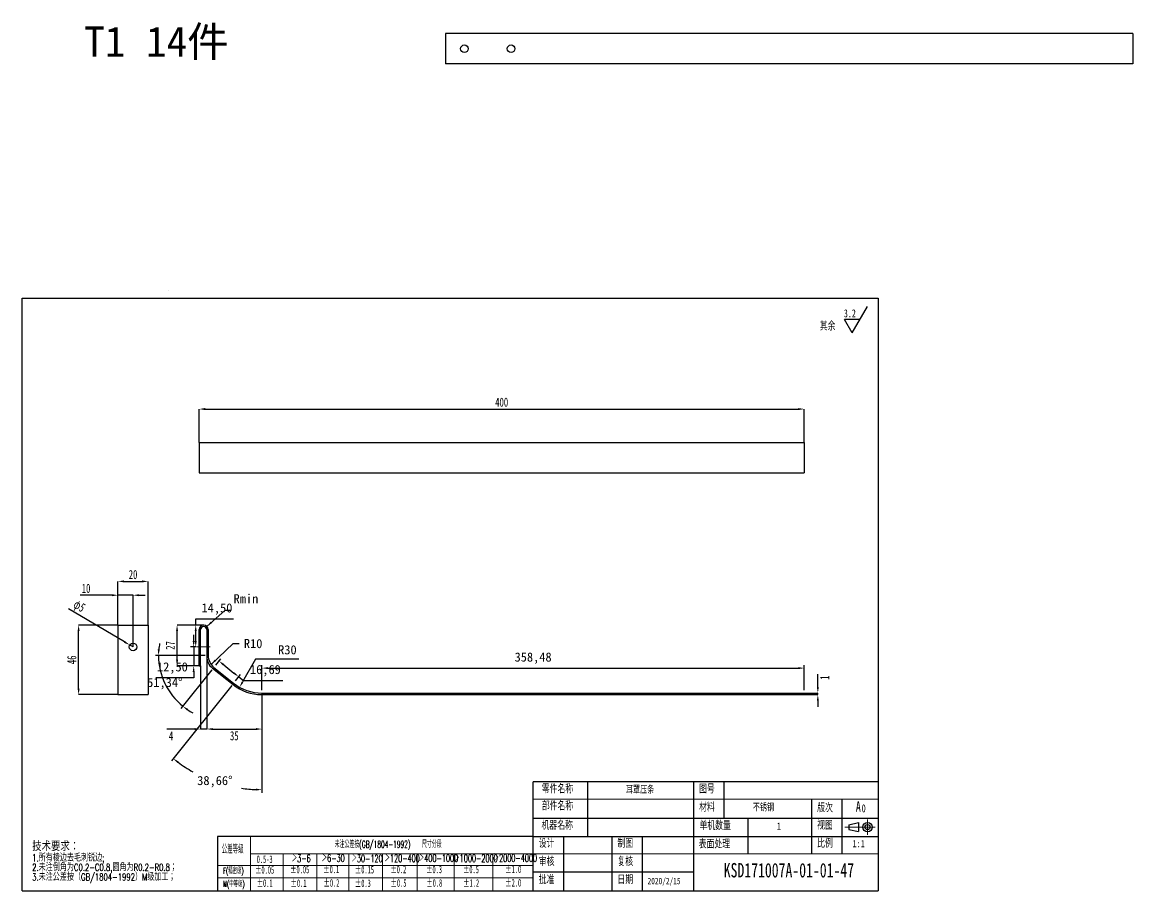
# Model space of a CAD drawing. Header units: millimetres. Extents: x 828 to 2703, y 6 to 590.
# Drawn here: x 828 to 1562, y 16 to 590 of the extents above; entities that cross this region are included whole.
import ezdxf

# ---------------------------------------------------------------- set-up
doc = ezdxf.new("R2010")
doc.units = ezdxf.units.MM
doc.header["$LTSCALE"] = 2
doc.header["$PDSIZE"] = -1
doc.linetypes.add('CENTERX2', pattern=[20.32, 12.7, -2.54, 2.54, -2.54])
doc.layers.add('FORMAT', color=7, linetype='Continuous', lineweight=25)
doc.layers.add('标注', color=5, linetype='Continuous')
doc.styles.add('SLDTEXTSTYLE0', font='TXT', dxfattribs={"width": 0.7, "bigfont": 'bigfont'})
doc.styles.add('SLDTEXTSTYLE1', font='TXT', dxfattribs={"width": 0.7})
doc.styles.add('SLDTEXTSTYLE2', font='TXT', dxfattribs={"width": 0.515789})
doc.styles.add('SLDTEXTSTYLE3', font='TXT', dxfattribs={"width": 0.515789, "bigfont": 'bigfont'})
doc.styles.add('SLDTEXTSTYLE4', font='TXT', dxfattribs={"width": 0.49, "bigfont": 'bigfont'})
doc.dimstyles.new('ISO-25', dxfattribs={"dimtxt": 2.5, "dimasz": 2.5, "dimexe": 1.25, "dimexo": 0.625, "dimtad": 1, "dimtxsty": 'Standard', "dimcen": 2.5, "dimadec": 0, "dimazin": 0, "dimtfac": 1, "dimtmove": 0, "dimatfit": 3, "dimfxl": 0, "dimarcsym": 0})
doc.dimstyles.new('SLDDIMSTYLE0', dxfattribs={"dimtxt": 6, "dimasz": 4, "dimexe": 0, "dimexo": 0.0625, "dimgap": 1.5, "dimtad": 2, "dimrnd": 1e-09, "dimzin": 12, "dimdsep": 46, "dimtxsty": 'SLDTEXTSTYLE1', "dimsah": 1, "dimcen": 0.09, "dimadec": 0, "dimazin": 3, "dimtfac": 1, "dimtmove": 0, "dimatfit": 0, "dimfxl": 0, "dimfrac": 2, "dimtolj": 1, "dimtzin": 12, "dimarcsym": 0})

# ---------------------------------------------------------------- blocks, each defined once
blk = doc.blocks.new('SW_NOTE_0')
at = {"color": 0, "linetype": 'Continuous', "lineweight": 0, "attachment_point": 2, "style": 'SLDTEXTSTYLE1'}
for s, insert, char_height in [('A', (2.08, 9.02), 7), ('0', (5.64, 6.98), 5.29)]:
    blk.add_mtext(s, dxfattribs=dict(at, insert=insert, char_height=char_height))
blk = doc.blocks.new('SW_NOTE_1')
at = {"layer": '标注', "color": 0, "attachment_point": 1, "style": 'SLDTEXTSTYLE0'}
for s, insert, char_height in [('\\M+18B5A术\\M+19776\\M+18B81\\M+18146', (0, 8.19), 6.35), ('1.\\M+18F8A\\M+1974C棱边\\M+18B8E\\M+196D1\\M+18E68锐边;', (0, -0.21), 4.7625), ('2.\\M+196A2\\M+1928D\\M+1937C\\M+18A70为C0.2-C0.8,圆\\M+18A70为R0.2-R0.8\\M+18147', (0, -6.56), 4.7625), ('3.\\M+196A2\\M+1928D\\M+18CF6\\M+18DB7\\M+188C2\\M+18169GB/1804-1992\\M+1816AM级\\M+189C1\\M+18D48\\M+18147', (0, -12.91), 4.7625)]:
    blk.add_mtext(s, dxfattribs=dict(at, insert=insert, char_height=char_height))
blk = doc.blocks.new('SW_SFSYMBOL_0')
at = {"layer": '标注', "color": 0}
for p, q in [((5.47, -8.66), (15.69, 8.66)), ((5.47, -8.66), (0.36, 0)), ((10.58, 0), (0.36, 0))]:
    blk.add_line(p, q, dxfattribs=at)
at = {"layer": '标注', "color": 0, "attachment_point": 1}
for s, insert, char_height, style in [('3.2', (0, 6.82), 5.292, 'SLDTEXTSTYLE1'), ('\\M+191B4\\M+1975D', (-15.91, -1.84), 5.2917, 'SLDTEXTSTYLE0')]:
    blk.add_mtext(s, dxfattribs=dict(at, insert=insert, char_height=char_height, style=style))
blk = doc.blocks.new('*D12')
at = {"layer": 'Defpoints', "color": 0, "transparency": 16777216}
for p in [(1344.74, 334.33), (944.74, 312.25), (1344.74, 312.25)]:
    blk.add_point(p, dxfattribs=at)
at = {"layer": '标注', "color": 0, "lineweight": -2, "transparency": 16777216}
for p, q in [((944.74, 312.31), (944.74, 334.33)), ((948.74, 334.33), (1340.74, 334.33)), ((1344.74, 312.31), (1344.74, 334.33))]:
    blk.add_line(p, q, dxfattribs=at)
at = {"layer": '标注', "color": 0, "transparency": 16777216}
for points in [[(948.74, 335), (948.74, 333.66), (944.74, 334.33)], [(1340.74, 335), (1340.74, 333.66), (1344.74, 334.33)]]:
    blk.add_solid(points, dxfattribs=at)
at = {"layer": '标注', "color": 0, "transparency": 16777216, "insert": (1144.74, 338.83), "char_height": 6, "attachment_point": 5, "style": 'SLDTEXTSTYLE1'}
blk.add_mtext('\\A1;400', dxfattribs=at)
blk = doc.blocks.new('*D13')
at = {"layer": 'Defpoints', "color": 0, "transparency": 16777216}
for p in [(865.09, 191.57), (891.06, 191.57), (891.06, 145.57)]:
    blk.add_point(p, dxfattribs=at)
at = {"layer": '标注', "color": 0, "lineweight": -2, "transparency": 16777216}
for p, q in [((890.99, 191.57), (865.09, 191.57)), ((865.09, 149.57), (865.09, 187.57)), ((890.99, 145.57), (865.09, 145.57))]:
    blk.add_line(p, q, dxfattribs=at)
at = {"layer": '标注', "color": 0, "transparency": 16777216}
for points in [[(864.42, 187.57), (865.75, 187.57), (865.09, 191.57)], [(864.42, 149.57), (865.75, 149.57), (865.09, 145.57)]]:
    blk.add_solid(points, dxfattribs=at)
at = {"layer": '标注', "color": 0, "transparency": 16777216, "insert": (860.59, 168.57), "char_height": 6, "attachment_point": 5, "rotation": 90, "style": 'SLDTEXTSTYLE1'}
blk.add_mtext('\\A1;46', dxfattribs=at)
blk = doc.blocks.new('*D14')
at = {"layer": 'Defpoints', "color": 0, "transparency": 16777216}
for p in [(901.06, 211.27), (891.06, 191.57), (901.06, 177.07)]:
    blk.add_point(p, dxfattribs=at)
at = {"layer": '标注', "color": 0, "lineweight": -2, "transparency": 16777216}
for p, q in [((887.06, 211.27), (866.06, 211.27)), ((891.06, 191.63), (891.06, 211.27)), ((901.06, 211.27), (891.06, 211.27)), ((901.06, 177.13), (901.06, 211.27)), ((905.06, 211.27), (909.06, 211.27))]:
    blk.add_line(p, q, dxfattribs=at)
at = {"layer": '标注', "color": 0, "transparency": 16777216}
for points in [[(887.06, 211.93), (887.06, 210.6), (891.06, 211.27)], [(905.06, 211.93), (905.06, 210.6), (901.06, 211.27)]]:
    blk.add_solid(points, dxfattribs=at)
at = {"layer": '标注', "color": 0, "transparency": 16777216, "insert": (870.01, 215.77), "char_height": 6, "attachment_point": 5, "style": 'SLDTEXTSTYLE1'}
blk.add_mtext('\\A1;10', dxfattribs=at)
blk = doc.blocks.new('*D15')
at = {"layer": 'Defpoints', "color": 0, "transparency": 16777216}
for p in [(911.06, 220.4), (891.06, 191.57), (911.06, 191.57)]:
    blk.add_point(p, dxfattribs=at)
at = {"layer": '标注', "color": 0, "lineweight": -2, "transparency": 16777216}
for p, q in [((891.06, 191.63), (891.06, 220.4)), ((895.06, 220.4), (907.06, 220.4)), ((911.06, 191.63), (911.06, 220.4))]:
    blk.add_line(p, q, dxfattribs=at)
at = {"layer": '标注', "color": 0, "transparency": 16777216}
for points in [[(895.06, 221.07), (895.06, 219.74), (891.06, 220.4)], [(907.06, 221.07), (907.06, 219.74), (911.06, 220.4)]]:
    blk.add_solid(points, dxfattribs=at)
at = {"layer": '标注', "color": 0, "transparency": 16777216, "insert": (901.06, 224.9), "char_height": 6, "attachment_point": 5, "style": 'SLDTEXTSTYLE1'}
blk.add_mtext('\\A1;20', dxfattribs=at)
blk = doc.blocks.new('*D16')
at = {"layer": 'Defpoints', "color": 0, "transparency": 16777216}
for p in [(898.9, 178.34), (901.06, 177.07)]:
    blk.add_point(p, dxfattribs=at)
at = {"layer": '标注', "color": 0, "lineweight": -2, "transparency": 16777216}
for p, q in [((895.45, 180.37), (858.38, 202.18)), ((901.06, 177.07), (898.9, 178.34))]:
    blk.add_line(p, q, dxfattribs=at)
at = {"layer": '标注', "color": 0, "transparency": 16777216}
blk.add_solid([(895.79, 180.94), (895.12, 179.79), (898.9, 178.34)], dxfattribs=at)
at = {"layer": '标注', "color": 0, "transparency": 16777216, "insert": (865.19, 203.55), "char_height": 6, "attachment_point": 5, "rotation": 329.52991, "style": 'SLDTEXTSTYLE1'}
blk.add_mtext('\\A1;{\\fSimSun|b0|i0|c134|p2;φ}5', dxfattribs=at)
blk = doc.blocks.new('*D17')
at = {"layer": 'Defpoints', "color": 0, "transparency": 16777216}
for p in [(930.15, 191.57), (947.74, 191.57), (944.74, 164.57)]:
    blk.add_point(p, dxfattribs=at)
at = {"layer": '标注', "color": 0, "lineweight": -2, "transparency": 16777216}
for p, q in [((947.68, 191.57), (930.15, 191.57)), ((930.15, 168.57), (930.15, 187.57)), ((944.68, 164.57), (930.15, 164.57))]:
    blk.add_line(p, q, dxfattribs=at)
at = {"layer": '标注', "color": 0, "transparency": 16777216}
for points in [[(929.49, 187.57), (930.82, 187.57), (930.15, 191.57)], [(929.49, 168.57), (930.82, 168.57), (930.15, 164.57)]]:
    blk.add_solid(points, dxfattribs=at)
at = {"layer": '标注', "color": 0, "transparency": 16777216, "insert": (925.65, 178.07), "char_height": 6, "attachment_point": 5, "rotation": 90, "style": 'SLDTEXTSTYLE1'}
blk.add_mtext('\\A1;27', dxfattribs=at)
blk = doc.blocks.new('*D18')
at = {"color": 0, "lineweight": -2, "transparency": 16777216}
for p, q in [((982.03, 169.08), (973.47, 153.94)), ((1010.58, 169.08), (982.03, 169.08))]:
    blk.add_line(p, q, dxfattribs=at)
at = {"color": 0, "transparency": 16777216}
blk.add_solid([(972.89, 154.27), (974.05, 153.61), (971.5, 150.46)], dxfattribs=at)
at = {"layer": 'Defpoints', "color": 0, "transparency": 16777216}
for p in [(986.27, 176.57), (971.5, 150.46)]:
    blk.add_point(p, dxfattribs=at)
at = {"color": 0, "transparency": 16777216, "insert": (1003.08, 175.13), "char_height": 6, "attachment_point": 5}
blk.add_mtext('R30', dxfattribs=at)
blk = doc.blocks.new('*D19')
at = {"layer": 'Defpoints', "color": 0, "transparency": 16777216}
for p in [(1344.74, 146.57), (1344.74, 145.57), (1353.71, 146.57)]:
    blk.add_point(p, dxfattribs=at)
at = {"layer": '标注', "color": 0, "lineweight": -2, "transparency": 16777216}
for p, q in [((1353.71, 150.57), (1353.71, 158.97)), ((1344.81, 146.57), (1353.71, 146.57)), ((1344.81, 145.57), (1353.71, 145.57)), ((1353.71, 145.57), (1353.71, 146.57)), ((1353.71, 141.57), (1353.71, 137.57))]:
    blk.add_line(p, q, dxfattribs=at)
at = {"layer": '标注', "color": 0, "transparency": 16777216}
for points in [[(1353.05, 150.57), (1354.38, 150.57), (1353.71, 146.57)], [(1353.05, 141.57), (1354.38, 141.57), (1353.71, 145.57)]]:
    blk.add_solid(points, dxfattribs=at)
at = {"layer": '标注', "color": 0, "transparency": 16777216, "insert": (1358.21, 156.77), "char_height": 6, "attachment_point": 5, "rotation": 90, "style": 'SLDTEXTSTYLE1'}
blk.add_mtext('\\A1;1', dxfattribs=at)
blk = doc.blocks.new('*D20')
at = {"layer": 'Defpoints', "color": 0, "transparency": 16777216}
for p in [(949.74, 170.9), (986.27, 146.57), (986.27, 122.8)]:
    blk.add_point(p, dxfattribs=at)
at = {"layer": '标注', "color": 0, "lineweight": -2, "transparency": 16777216}
for p, q in [((949.74, 170.83), (949.74, 122.8)), ((986.27, 146.51), (986.27, 122.8)), ((953.74, 122.8), (982.27, 122.8))]:
    blk.add_line(p, q, dxfattribs=at)
at = {"layer": '标注', "color": 0, "transparency": 16777216}
for points in [[(953.74, 123.46), (953.74, 122.13), (949.74, 122.8)], [(982.27, 123.46), (982.27, 122.13), (986.27, 122.8)]]:
    blk.add_solid(points, dxfattribs=at)
at = {"layer": '标注', "color": 0, "transparency": 16777216, "insert": (968, 118.3), "char_height": 6, "attachment_point": 5, "style": 'SLDTEXTSTYLE1'}
blk.add_mtext('\\A1;35', dxfattribs=at)
blk = doc.blocks.new('*D21')
at = {"layer": 'Defpoints', "color": 0, "transparency": 16777216}
for p in [(949.74, 174.57), (945.74, 164.57), (949.74, 122.8)]:
    blk.add_point(p, dxfattribs=at)
at = {"layer": '标注', "color": 0, "lineweight": -2, "transparency": 16777216}
for p, q in [((949.74, 174.51), (949.74, 122.8)), ((945.74, 164.51), (945.74, 122.8)), ((941.74, 122.8), (923.29, 122.8)), ((949.74, 122.8), (945.74, 122.8)), ((953.74, 122.8), (957.74, 122.8))]:
    blk.add_line(p, q, dxfattribs=at)
at = {"layer": '标注', "color": 0, "transparency": 16777216}
for points in [[(941.74, 123.46), (941.74, 122.13), (945.74, 122.8)], [(953.74, 123.46), (953.74, 122.13), (949.74, 122.8)]]:
    blk.add_solid(points, dxfattribs=at)
at = {"layer": '标注', "color": 0, "transparency": 16777216, "insert": (926.19, 118.3), "char_height": 6, "attachment_point": 5, "style": 'SLDTEXTSTYLE1'}
blk.add_mtext('\\A1;4', dxfattribs=at)
blk = doc.blocks.new('*D39')
at = {"color": 0, "lineweight": -2, "transparency": 16777216}
for p, q in [((955.75, 165.13), (959.1, 169.32)), ((960.97, 165.26), (967.75, 159.83)), ((968.77, 154.71), (972.13, 158.89)), ((970.88, 157.33), (974, 154.83)), ((974, 154.83), (1000.05, 154.83))]:
    blk.add_line(p, q, dxfattribs=at)
at = {"color": 0, "transparency": 16777216}
for points in [[(961.39, 165.78), (960.55, 164.74), (957.85, 167.76)], [(968.17, 160.35), (967.34, 159.31), (970.88, 157.33)]]:
    blk.add_solid(points, dxfattribs=at)
at = {"layer": 'Defpoints', "color": 0, "transparency": 16777216}
for p in [(954.5, 163.57), (970.88, 157.33), (967.53, 153.14)]:
    blk.add_point(p, dxfattribs=at)
at = {"color": 0, "transparency": 16777216, "insert": (988.55, 161.38), "char_height": 6, "attachment_point": 5}
blk.add_mtext('16,69', dxfattribs=at)
blk = doc.blocks.new('*D40')
at = {"color": 0, "lineweight": -2, "transparency": 16777216}
for p, q in [((986.27, 148.57), (986.27, 165.07)), ((990.27, 163.07), (1340.74, 163.07)), ((1344.74, 148.57), (1344.74, 165.07))]:
    blk.add_line(p, q, dxfattribs=at)
at = {"color": 0, "transparency": 16777216}
for points in [[(990.27, 163.74), (990.27, 162.41), (986.27, 163.07)], [(1340.74, 163.74), (1340.74, 162.41), (1344.74, 163.07)]]:
    blk.add_solid(points, dxfattribs=at)
at = {"layer": 'Defpoints', "color": 0, "transparency": 16777216}
for p in [(1344.74, 163.07), (986.27, 146.57), (1344.74, 146.57)]:
    blk.add_point(p, dxfattribs=at)
at = {"color": 0, "transparency": 16777216, "insert": (1165.5, 169.62), "char_height": 6, "attachment_point": 5}
blk.add_mtext('358,48', dxfattribs=at)
blk = doc.blocks.new('*D41')
at = {"color": 0, "lineweight": -2, "transparency": 16777216}
for p, q in [((948.74, 171.38), (915.87, 171.38)), ((953.25, 162.01), (932.71, 136.34))]:
    blk.add_line(p, q, dxfattribs=at)
for start, end in [(169.30441, 174.65221), (180, 231.34019), (236.68799, 242.03578)]:
    blk.add_arc((960.74, 171.38), 42.87, start, end, dxfattribs=at)
at = {"color": 0, "transparency": 16777216}
for points in [[(918.72, 175.34), (917.39, 175.4), (917.87, 171.38)], [(936.81, 135.01), (937.59, 136.09), (933.96, 137.9)]]:
    blk.add_solid(points, dxfattribs=at)
at = {"layer": 'Defpoints', "color": 0, "transparency": 16777216}
for p in [(950.74, 171.38), (960.74, 171.38), (954.5, 163.57), (919.77, 158.76)]:
    blk.add_point(p, dxfattribs=at)
at = {"color": 0, "transparency": 16777216, "insert": (922.1, 152.8), "char_height": 6, "attachment_point": 5}
blk.add_mtext('51,34°', dxfattribs=at)
blk = doc.blocks.new('*D42')
at = {"color": 0, "lineweight": -2, "transparency": 16777216}
for p, q in [((966.28, 151.58), (926.38, 101.71)), ((986.27, 144.57), (986.27, 80.7))]:
    blk.add_line(p, q, dxfattribs=at)
for start, end in [(233.78186, 240.91182), (261.71668, 267.55833)]:
    blk.add_arc((986.27, 176.57), 93.87, start, end, dxfattribs=at)
at = {"color": 0, "transparency": 16777216}
for points in [[(930.4, 100.31), (931.21, 101.37), (927.63, 103.27)], [(982.28, 83.45), (982.25, 82.12), (986.27, 82.7)]]:
    blk.add_solid(points, dxfattribs=at)
at = {"layer": 'Defpoints', "color": 0, "transparency": 16777216}
for p in [(986.27, 176.57), (967.53, 153.14), (986.27, 146.57), (945.45, 92.04)]:
    blk.add_point(p, dxfattribs=at)
at = {"color": 0, "transparency": 16777216, "insert": (955.19, 87.99), "char_height": 6, "attachment_point": 5}
blk.add_mtext('38,66°', dxfattribs=at)
blk = doc.blocks.new('*D44')
at = {"color": 0, "lineweight": -2, "transparency": 16777216}
for p, q in [((941.14, 181.07), (941.14, 185.07)), ((942.74, 177.07), (939.14, 177.07)), ((941.14, 177.07), (941.14, 164.57)), ((942.74, 164.57), (939.14, 164.57)), ((941.14, 156.57), (916.09, 156.57)), ((941.14, 160.57), (941.14, 156.57))]:
    blk.add_line(p, q, dxfattribs=at)
at = {"color": 0, "transparency": 16777216}
for points in [[(940.47, 181.07), (941.8, 181.07), (941.14, 177.07)], [(940.47, 160.57), (941.8, 160.57), (941.14, 164.57)]]:
    blk.add_solid(points, dxfattribs=at)
at = {"layer": 'Defpoints', "color": 0, "transparency": 16777216}
for p in [(944.74, 177.07), (941.14, 164.57), (944.74, 164.57)]:
    blk.add_point(p, dxfattribs=at)
at = {"color": 0, "transparency": 16777216, "insert": (927.09, 163.12), "char_height": 6, "attachment_point": 5}
blk.add_mtext('12,50', dxfattribs=at)
blk = doc.blocks.new('*D46')
at = {"color": 0, "lineweight": -2, "transparency": 16777216}
for p, q in [((942.74, 191.57), (940.48, 191.57)), ((942.48, 191.57), (942.48, 195.57)), ((942.48, 195.57), (967.53, 195.57)), ((942.48, 181.07), (942.48, 187.57)), ((942.74, 177.07), (940.48, 177.07))]:
    blk.add_line(p, q, dxfattribs=at)
at = {"color": 0, "transparency": 16777216}
for points in [[(941.82, 187.57), (943.15, 187.57), (942.48, 191.57)], [(941.82, 181.07), (943.15, 181.07), (942.48, 177.07)]]:
    blk.add_solid(points, dxfattribs=at)
at = {"layer": 'Defpoints', "color": 0, "transparency": 16777216}
for p in [(942.48, 191.57), (944.74, 191.57), (944.74, 177.07)]:
    blk.add_point(p, dxfattribs=at)
at = {"color": 0, "transparency": 16777216, "insert": (956.53, 202.12), "char_height": 6, "attachment_point": 5}
blk.add_mtext('14,50', dxfattribs=at)

msp = doc.modelspace()

# ---------------------------------------------------------------- linework, layer by layer
for p, q in [((1561.891, 582.541), (1107.591, 582.541)), ((1107.591, 582.541), (1107.591, 562.541)), ((1561.891, 582.541), (1561.891, 562.541)), ((1561.891, 562.541), (1107.591, 562.541)), ((944.743, 312.247), (1344.743, 312.247)), ((944.743, 312.247), (944.743, 292.247)), ((1344.743, 312.247), (1344.743, 292.247)), ((944.743, 292.247), (1344.743, 292.247)), ((891.057, 191.57), (891.057, 145.57)), ((891.057, 191.57), (911.057, 191.57)), ((911.057, 191.57), (911.057, 145.57)), ((944.743, 164.57), (944.743, 188.57)), ((945.743, 164.57), (945.743, 188.57)), ((947.743, 190.57), (947.743, 190.57)), ((949.743, 188.57), (949.743, 170.896)), ((950.743, 188.57), (950.743, 171.376)), ((944.743, 179.57), (945.743, 179.57)), ((949.743, 179.57), (950.743, 179.57)), ((944.743, 174.57), (945.743, 174.57)), ((949.743, 174.57), (950.743, 174.57)), ((944.743, 164.57), (945.743, 164.57)), ((953.496, 163.087), (967.175, 152.144)), ((954.496, 163.568), (967.526, 153.144)), ((891.057, 145.57), (911.057, 145.57)), ((985.916, 145.57), (1344.743, 145.57)), ((986.266, 146.57), (1344.743, 146.57)), ((1344.743, 145.57), (1344.743, 146.57))]:
    msp.add_line(p, q)
at = {"color": 7, "linetype": 'Continuous', "lineweight": 18}
for p, q in [((1165.541, 76.391), (1393.541, 76.391)), ((978.784, 51.774), (978.784, 15.869)), ((1165.541, 40.224), (978.784, 40.224)), ((1000.348, 40.224), (1000.348, 15.869)), ((1022.452, 40.224), (1022.452, 15.869)), ((1043.758, 40.224), (1043.758, 15.869)), ((1066.043, 40.224), (1066.043, 15.869)), ((1088.833, 40.224), (1088.833, 15.869)), ((1113.286, 40.224), (1113.286, 15.869)), ((1138.891, 40.224), (1138.891, 15.869)), ((1165.541, 40.224), (1271.541, 40.224)), ((1271.541, 40.224), (1393.541, 40.224)), ((1165.541, 32.637), (956.994, 32.637)), ((1165.541, 24.373), (956.994, 24.373))]:
    msp.add_line(p, q, dxfattribs=at)
at = {"color": 7, "linetype": 'CENTERX2', "lineweight": 18}
for q in [(1386.596, 62.982), (1386.596, 52.955)]:
    msp.add_line((1386.596, 57.98), q, dxfattribs=at)
at = {"color": 1, "linetype": 'CENTERX2', "lineweight": 18}
msp.add_line((1391.558, 57.98), (1371.624, 57.98), dxfattribs=at)
for centre in [(1120.091, 572.541), (1150.941, 572.541), (901.057, 177.07)]:
    msp.add_circle(centre, 2.5)
for centre, radius, start, end in [((947.743, 188.57), 3, 90, 180), ((947.743, 188.57), 3, 0, 90), ((947.743, 188.57), 2, 90, 180), ((947.743, 188.57), 2, 0, 90), ((959.743, 170.896), 10, 180, 231.340192), ((960.743, 171.376), 10, 180, 231.340192), ((985.916, 175.57), 30, 231.340192, 270), ((986.266, 176.57), 30, 231.340192, 270)]:
    msp.add_arc(centre, radius, start, end)
at = {"layer": 'FORMAT'}
for p, q in [((827.801, 407.751), (1393.541, 407.751)), ((827.801, 15.869), (827.801, 407.751)), ((1393.541, 407.751), (1393.541, 15.869)), ((1165.541, 15.869), (1165.541, 87.869)), ((1393.541, 87.869), (1165.541, 87.869)), ((1165.541, 51.774), (956.994, 51.774)), ((956.994, 51.774), (956.994, 15.869)), ((827.801, 15.869), (1393.541, 15.869))]:
    msp.add_line(p, q, dxfattribs=at)
at = {"layer": '标注', "color": 179, "linetype": 'Continuous', "lineweight": 25}
msp.add_line((924.218, 412.691), (924.218, 412.643), dxfattribs=at)
at = {"layer": '标注', "linetype": 'CENTERX2', "lineweight": 18}
msp.add_line((943.147, 177.07), (952.1, 177.07), dxfattribs=at)
at = {"layer": '标注'}
for p, q in [((1201.541, 87.869), (1201.541, 51.774)), ((1271.541, 87.869), (1271.541, 15.869)), ((1291.541, 87.869), (1291.541, 63.869)), ((1393.541, 87.869), (1393.541, 15.869)), ((1349.541, 76.391), (1349.541, 40.224)), ((1369.541, 76.391), (1369.541, 40.224)), ((1165.541, 63.869), (1393.541, 63.869)), ((1307.541, 63.869), (1307.541, 40.224)), ((1374.215, 59.567), (1380.523, 60.913)), ((1374.215, 59.567), (1374.215, 56.393)), ((1380.523, 60.913), (1380.523, 55.047)), ((1165.541, 51.869), (1393.541, 51.869)), ((1185.541, 51.774), (1185.541, 15.869)), ((1217.541, 51.774), (1217.541, 15.869)), ((1237.541, 51.774), (1237.541, 15.869)), ((1374.215, 56.393), (1380.523, 55.047)), ((1271.541, 28.09), (1165.541, 28.09)), ((1165.541, 15.869), (1393.541, 15.869)), ((1165.541, 15.869), (1393.541, 15.869))]:
    msp.add_line(p, q, dxfattribs=at)
for radius in [3.119, 1.672]:
    msp.add_circle((1386.596, 57.98), radius, dxfattribs=at)

# ---------------------------------------------------------------- block references
at = {"color": 7, "linetype": 'Continuous', "lineweight": 0}
msp.add_blockref('SW_NOTE_0', (1378.377, 66.08), dxfattribs=at)
at = {"layer": '标注'}
for name, p in [('SW_SFSYMBOL_0', (1370.913, 393.443)), ('SW_NOTE_1', (834.374, 40.276))]:
    msp.add_blockref(name, p, dxfattribs=at)

# ---------------------------------------------------------------- texts
at = {"insert": (868.823, 587.269), "char_height": 20, "attachment_point": 1}
msp.add_mtext_dynamic_manual_height_columns('T1 14{\\fSimSun|b0|i0|c134|p2;件}', width=174.90103, gutter_width=30, heights=[0], dxfattribs=at)
at = {"color": 5, "insert": (974.312, 182.318), "char_height": 6, "attachment_point": 1}
msp.add_mtext('R10', dxfattribs=at)
at = {"color": 7, "linetype": 'Continuous', "lineweight": 0, "attachment_point": 2}
for s, insert, char_height, style in [('\\M+197EB\\M+18C8F\\M+196BC\\M+18FCC', (1181.646, 85.662), 5.29167, 'SLDTEXTSTYLE0'), ('{\\fSimSun|b0|i0|c134|p2;耳罩压条}', (1236.226, 85.388), 4.7625, 'SLDTEXTSTYLE0'), ('图\\M+18D86', (1280.418, 85.662), 5.2917, 'SLDTEXTSTYLE0'), ('\\M+19594\\M+18C8F\\M+196BC\\M+18FCC', (1181.646, 74.428), 5.29167, 'SLDTEXTSTYLE0'), ('\\M+18DDE\\M+197BF', (1280.418, 73.513), 5.29167, 'SLDTEXTSTYLE0'), ('\\M+19573锈钢', (1317.802, 73.239), 4.7625, 'SLDTEXTSTYLE0'), ('\\M+194C5\\M+18E9F', (1358.418, 73.139), 5.29167, 'SLDTEXTSTYLE0'), ('\\M+18AF7\\M+18AED\\M+196BC\\M+18FCC', (1181.434, 61.559), 5.29167, 'SLDTEXTSTYLE0'), ('单\\M+18AF7\\M+19094\\M+197CA', (1285.849, 61.443), 5.29167, 'SLDTEXTSTYLE0'), ('1', (1328.002, 60.986), 4.762, 'SLDTEXTSTYLE1'), ('视图', (1358.418, 61.662), 5.2917, 'SLDTEXTSTYLE0'), ('设计', (1174.418, 49.662), 5.2917, 'SLDTEXTSTYLE0'), ('\\M+190A7图', (1226.418, 49.662), 5.2917, 'SLDTEXTSTYLE0'), ('\\M+1955C\\M+196CA处\\M+1979D', (1285.35, 49.231), 5.29167, 'SLDTEXTSTYLE0'), ('\\M+194E4\\M+197E1', (1358.418, 49.662), 5.29167, 'SLDTEXTSTYLE0'), ('审\\M+18A6A', (1174.418, 37.662), 5.2917, 'SLDTEXTSTYLE0'), ('复\\M+18A6A', (1226.418, 37.662), 5.2917, 'SLDTEXTSTYLE0'), ('{\\fSimSun|b0|i0|c134|p2;KSD171007A-01-01-47}', (1334.58, 34.228), 9.525, 'SLDTEXTSTYLE0'), ('\\M+194E1\\M+18F79', (1174.418, 25.662), 5.29167, 'SLDTEXTSTYLE0'), ('\\M+193FA\\M+18AFA', (1226.418, 25.662), 5.29167, 'SLDTEXTSTYLE0'), ('2020/2/15', (1252.071, 24.458), 4.2333, 'SLDTEXTSTYLE1')]:
    msp.add_mtext(s, dxfattribs=dict(at, insert=insert, char_height=char_height, style=style))
at = {"layer": '标注', "insert": (967.504, 211.949), "char_height": 6, "attachment_point": 1}
msp.add_mtext('Rmin', dxfattribs=at)
at = {"layer": '标注', "color": 7, "attachment_point": 1}
for s, insert, char_height, style in [('\\M+18CF6\\M+18DB7\\M+19399级', (959.701, 45.872), 5.25811, 'SLDTEXTSTYLE4'), ('\\M+196A2\\M+1928D\\M+18CF6\\M+18DB7\\M+188C2(GB/1804-1992)   \\M+18EDA\\M+190A1\\M+195AA\\M+19269', (1034.305, 48.863), 4.50695, 'SLDTEXTSTYLE3'), ('0.5-3', (982.789, 39.256), 5, 'SLDTEXTSTYLE2'), ('\\M+181843-6', (1005.946, 39.837), 5, 'SLDTEXTSTYLE3'), ('\\M+181846-30', (1025.735, 39.95), 5, 'SLDTEXTSTYLE3'), ('\\M+1818430-120', (1045.448, 39.732), 5, 'SLDTEXTSTYLE3'), ('\\M+18184120-400', (1067.279, 39.9), 5, 'SLDTEXTSTYLE3'), ('\\M+18184400-1000', (1089.938, 39.924), 5, 'SLDTEXTSTYLE3'), ('\\M+181841000-2000', (1113.363, 39.877), 5, 'SLDTEXTSTYLE3'), ('\\M+181842000-4000', (1139.392, 40.029), 5, 'SLDTEXTSTYLE3'), ('F(\\M+190B8\\M+196A7级)', (960.56, 31.079), 4, 'SLDTEXTSTYLE3'), ('±0.05', (981.72, 32.204), 5, 'SLDTEXTSTYLE2'), ('±0.05', (1004.876, 32.443), 5, 'SLDTEXTSTYLE2'), ('±0.1', (1026.805, 32.557), 5, 'SLDTEXTSTYLE2'), ('±0.15', (1047.703, 32.338), 5, 'SLDTEXTSTYLE2'), ('±0.2', (1071.135, 32.507), 5, 'SLDTEXTSTYLE2'), ('±0.3', (1094.758, 32.531), 5, 'SLDTEXTSTYLE2'), ('±0.5', (1119.147, 32.484), 5, 'SLDTEXTSTYLE2'), ('±1.0', (1147.101, 32.635), 5, 'SLDTEXTSTYLE2'), ('M(\\M+19286\\M+19399级)', (960.56, 22.377), 4, 'SLDTEXTSTYLE3'), ('±0.1', (982.789, 23.502), 5, 'SLDTEXTSTYLE2'), ('±0.1', (1005.182, 23.463), 5, 'SLDTEXTSTYLE2'), ('±0.2', (1026.949, 23.577), 5, 'SLDTEXTSTYLE2'), ('±0.3', (1047.703, 23.359), 5, 'SLDTEXTSTYLE2'), ('±0.5', (1071.279, 23.527), 5, 'SLDTEXTSTYLE2'), ('±0.8', (1094.902, 23.551), 5, 'SLDTEXTSTYLE2'), ('±1.2', (1119.291, 23.504), 5, 'SLDTEXTSTYLE2'), ('±2.0', (1147.101, 23.655), 5, 'SLDTEXTSTYLE2')]:
    msp.add_mtext(s, dxfattribs=dict(at, insert=insert, char_height=char_height, style=style))
at = {"layer": '标注', "insert": (1380.695, 49.457), "char_height": 4.7625, "attachment_point": 2, "style": 'SLDTEXTSTYLE1'}
msp.add_mtext('1:1', dxfattribs=at)

# ---------------------------------------------------------------- dimensions: what is measured, and where the dimension line sits
for base, p2, picture, middle in [((942.483, 191.57), (944.743, 191.57), '*D46', (956.531, 202.118)), ((941.138, 164.57), (944.743, 164.57), '*D44', (927.09, 163.118))]:
    dim = msp.add_linear_dim(base=base, p1=(944.743, 177.07), p2=p2, angle=90, dimstyle='ISO-25', override={"dimtxt": 6, "dimasz": 4, "dimexe": 2, "dimexo": 2, "dimgap": 3.048, "dimtih": 1, "dimtoh": 1, "dimzin": 0, "dimadec": 2, "dimtzin": 0})
    dim.commit()
    dim.dimension.update_dxf_attribs({"geometry": picture, "text_midpoint": middle})
for base, center, p1, p2, picture, middle in [((919.77, 158.761), (960.743, 171.376), (950.743, 171.376), (954.496, 163.568), '*D41', (922.103, 152.805)), ((945.451, 92.038), (986.266, 176.57), (967.526, 153.144), (986.266, 146.57), '*D42', (955.195, 87.991))]:
    dim = msp.add_angular_dim_3p(base=base, center=center, p1=p1, p2=p2, dimstyle='ISO-25', override={"dimtxt": 6, "dimasz": 4, "dimexe": 2, "dimexo": 2, "dimgap": 3.048, "dimtih": 1, "dimtoh": 1, "dimzin": 0, "dimadec": 2, "dimtzin": 0})
    dim.commit()
    dim.dimension.update_dxf_attribs({"geometry": picture, "text_midpoint": middle})
at = {"color": 5}
dim = msp.add_radius_dim(center=(986.266, 176.57), mpoint=(971.5, 150.456), text='R30', dimstyle='ISO-25', override={"dimtxt": 6, "dimasz": 4, "dimexe": 2, "dimexo": 2, "dimgap": 3.048, "dimtih": 1, "dimtoh": 1, "dimzin": 0, "dimadec": 2, "dimtzin": 0}, dxfattribs=at)
dim.commit()
dim.dimension.update_dxf_attribs({"geometry": '*D18', "text_midpoint": (1003.078, 169.078), "dimtype": 164})
dim = msp.add_aligned_dim(p1=(954.496, 163.568), p2=(967.526, 153.144), distance=5.363, dimstyle='ISO-25', override={"dimtxt": 6, "dimasz": 4, "dimexe": 2, "dimexo": 2, "dimgap": 3.048, "dimtih": 1, "dimtoh": 1, "dimzin": 0, "dimadec": 2, "dimtzin": 0})
dim.commit()
dim.dimension.update_dxf_attribs({"geometry": '*D39', "text_midpoint": (988.547, 161.381)})
dim = msp.add_linear_dim(base=(1344.743, 163.075), p1=(986.266, 146.57), p2=(1344.743, 146.57), dimstyle='ISO-25', override={"dimtxt": 6, "dimasz": 4, "dimexe": 2, "dimexo": 2, "dimgap": 3.048, "dimtih": 1, "dimtoh": 1, "dimzin": 0, "dimadec": 2, "dimtzin": 0})
dim.commit()
dim.dimension.update_dxf_attribs({"geometry": '*D40', "text_midpoint": (1165.505, 169.623)})
at = {"layer": '标注'}
for base, p1, p2, picture, middle in [((1344.743, 334.33), (944.743, 312.247), (1344.743, 312.247), '*D12', (1144.743, 338.83)), ((911.057, 220.402), (891.057, 191.57), (911.057, 191.57), '*D15', (901.057, 224.902))]:
    dim = msp.add_linear_dim(base=base, p1=p1, p2=p2, dimstyle='SLDDIMSTYLE0', dxfattribs=at)
    dim.commit()
    dim.dimension.update_dxf_attribs({"geometry": picture, "text_midpoint": middle})
for base, p1, p2, picture, middle in [((901.057, 211.267), (891.057, 191.57), (901.057, 177.07), '*D14', (870.009, 211.267)), ((949.743, 122.795), (945.743, 164.57), (949.743, 174.57), '*D21', (926.195, 122.795))]:
    dim = msp.add_linear_dim(base=base, p1=p1, p2=p2, dimstyle='SLDDIMSTYLE0', dxfattribs=at)
    dim.commit()
    dim.dimension.update_dxf_attribs({"geometry": picture, "text_midpoint": middle, "dimtype": 160})
dim = msp.add_radius_dim(center=(901.057, 177.07), mpoint=(898.902, 178.338), text='{\\fSimSun|b0|i0|c134|p2;φ}5', dimstyle='SLDDIMSTYLE0', dxfattribs=at)
dim.commit()
dim.dimension.update_dxf_attribs({"geometry": '*D16', "text_midpoint": (862.841, 199.554), "dimtype": 164})
for base, p1, p2, picture, middle in [((865.086, 191.57), (891.057, 145.57), (891.057, 191.57), '*D13', (860.586, 168.57)), ((930.152, 191.57), (944.743, 164.57), (947.743, 191.57), '*D17', (925.652, 178.07)), ((1353.714, 146.57), (1344.743, 145.57), (1344.743, 146.57), '*D19', (1358.214, 156.77))]:
    dim = msp.add_linear_dim(base=base, p1=p1, p2=p2, angle=90, dimstyle='SLDDIMSTYLE0', dxfattribs=at)
    dim.commit()
    dim.dimension.update_dxf_attribs({"geometry": picture, "text_midpoint": middle})
dim = msp.add_linear_dim(base=(986.266, 122.795), p1=(949.743, 170.896), p2=(986.266, 146.57), text='35', dimstyle='SLDDIMSTYLE0', dxfattribs=at)
dim.commit()
dim.dimension.update_dxf_attribs({"geometry": '*D20', "text_midpoint": (968.005, 118.295)})

# ---------------------------------------------------------------- leaders
at = {"color": 5, "annotation_type": 0, "has_hookline": 1, "hookline_direction": 0, "text_width": 13}
msp.add_leader([(952.644, 165.51), (967.264, 179.318), (971.264, 179.318)], dimstyle='ISO-25', override={"dimtxt": 6, "dimasz": 4, "dimexe": 2, "dimexo": 2, "dimgap": 3.048, "dimtad": 0, "dimtih": 1, "dimtoh": 1, "dimzin": 0, "dimadec": 2, "dimtzin": 0}, dxfattribs=at)
at = {"layer": '标注'}
msp.add_leader([(949.864, 190.691), (962.004, 201.449), (966.004, 201.449)], dimstyle='SLDDIMSTYLE0', dxfattribs=at)

doc.saveas('drawing.dxf')
